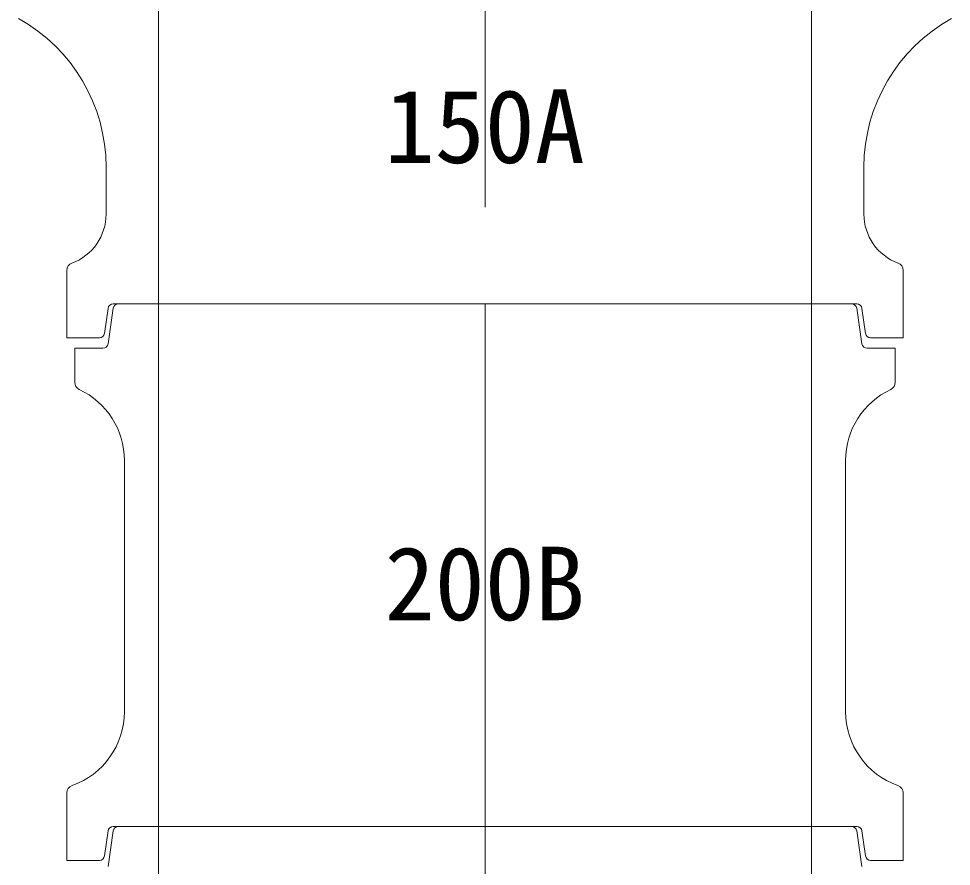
# Model space of a CAD drawing. Units: millimetres, scale not verified. Extents: x -6861 to 6881, y -3554 to 3095.
# Drawn here: x 5132.3 to 5489.3, y 2205.5 to 2529.9 of the extents above; entities that cross this region are included whole.
import ezdxf
from ezdxf.enums import TextEntityAlignment as Align

# ---------------------------------------------------------------- set-up
doc = ezdxf.new("R2010")
doc.units = ezdxf.units.MM
doc.header["$LTSCALE"] = 20
for name, color, linetype, lineweight in [('0-3_TEMP', 3, 'Continuous', 18), ('0-4_細線', 7, 'Continuous', 18), ('0-7_注釈', 1, 'Continuous', 18)]:
    doc.layers.add(name, color=color, linetype=linetype, lineweight=lineweight)
doc.styles.add('ＭＳ ゴシック', font='')
doc.styles.get('ＭＳ ゴシック').set_extended_font_data('MS Gothic')

msp = doc.modelspace()

# ---------------------------------------------------------------- linework, layer by layer
at = {"layer": '0-3_TEMP'}
for p, q in [((5310.8, 2620.78), (5310.8, 2457.78)), ((5310.8, 2420.78), (5310.8, 2207.78)), ((5310.8, 2220.78), (5310.8, 2007.78))]:
    msp.add_line(p, q, dxfattribs=at)
at = {"layer": '0-4_細線'}
for p, q in [((5185.8, 2570.78), (5185.8, 2420.78)), ((5435.8, 2570.78), (5435.8, 2420.78)), ((5165.8, 2473.11), (5165.8, 2455.14)), ((5455.8, 2473.11), (5455.8, 2455.14)), ((5150.8, 2433.58), (5150.8, 2420.78)), ((5470.8, 2433.58), (5470.8, 2420.78)), ((5150.8, 2420.78), (5150.8, 2407.78)), ((5168.54, 2420.78), (5310.8, 2420.78)), ((5185.8, 2420.78), (5185.8, 2220.78)), ((5453.06, 2420.78), (5310.8, 2420.78)), ((5435.8, 2420.78), (5435.8, 2220.78)), ((5470.8, 2420.78), (5470.8, 2407.78)), ((5166.55, 2419.05), (5165.21, 2409.5)), ((5166.55, 2405.49), (5168.55, 2419.07)), ((5453.05, 2419.07), (5455.05, 2405.49)), ((5455.04, 2419.05), (5456.38, 2409.5)), ((5150.8, 2407.78), (5163.23, 2407.78)), ((5458.36, 2407.78), (5470.8, 2407.78)), ((5153.8, 2390.75), (5153.8, 2403.78)), ((5164.57, 2403.78), (5153.8, 2403.78)), ((5467.8, 2403.78), (5457.02, 2403.78)), ((5467.8, 2403.78), (5467.8, 2390.75)), ((5172.8, 2264.69), (5172.8, 2360.87)), ((5448.8, 2360.87), (5448.8, 2264.69)), ((5150.8, 2207.78), (5150.8, 2233.58)), ((5470.8, 2233.58), (5470.8, 2207.78)), ((5168.54, 2220.78), (5310.8, 2220.78)), ((5185.8, 2220.78), (5185.8, 2020.78)), ((5453.06, 2220.78), (5310.8, 2220.78)), ((5435.8, 2220.78), (5435.8, 2020.78)), ((5166.55, 2219.05), (5165.21, 2209.5)), ((5166.55, 2205.49), (5168.55, 2219.07)), ((5453.05, 2219.07), (5455.05, 2205.49)), ((5455.04, 2219.05), (5456.38, 2209.5)), ((5150.8, 2207.78), (5163.23, 2207.78)), ((5458.36, 2207.78), (5470.8, 2207.78))]:
    msp.add_line(p, q, dxfattribs=at)
for centre, radius, start, end in [((5100.8, 2473.11), 65, 0, 60.968), ((5520.8, 2473.11), 65, 119.032, 180), ((5145.8, 2455.14), 20, 290.354, 0), ((5475.8, 2455.14), 20, 180, 249.646), ((5153.8, 2433.58), 3, 110.354, 180), ((5467.8, 2433.58), 3, 0, 69.646), ((5168.54, 2418.78), 2, 90, 172.001), ((5170.52, 2418.78), 2, 90, 171.634), ((5451.07, 2418.78), 2, 8.366, 90), ((5453.06, 2418.78), 2, 7.999, 90), ((5163.23, 2409.78), 2, 270, 352.001), ((5458.36, 2409.78), 2, 187.999, 270), ((5164.57, 2405.78), 2, 270, 351.633), ((5457.02, 2405.78), 2, 188.367, 270), ((5156.8, 2390.75), 3, 180, 244.897), ((5142.8, 2360.87), 30, 0, 64.897), ((5478.8, 2360.87), 30, 115.103, 180), ((5464.8, 2390.75), 3, 295.103, 0), ((5142.8, 2264.69), 30, 289.471, 0), ((5478.8, 2264.69), 30, 180, 250.529), ((5153.8, 2233.58), 3, 109.47, 179.998), ((5467.8, 2233.58), 3, 0.002, 70.53), ((5168.54, 2218.78), 2, 90, 172.001), ((5170.52, 2218.78), 2, 90, 171.634), ((5451.07, 2218.78), 2, 8.366, 90), ((5453.06, 2218.78), 2, 7.999, 90), ((5163.23, 2209.78), 2, 270, 352.001), ((5458.36, 2209.78), 2, 187.999, 270)]:
    msp.add_arc(centre, radius, start, end, dxfattribs=at)

# ---------------------------------------------------------------- texts
at = {"layer": '0-7_注釈', "style": 'ＭＳ ゴシック'}
for s, p in [('150A', (5272.4, 2466.24)), ('200B', (5272.4, 2291.24))]:
    msp.add_text(s, height=28.15, dxfattribs=at).set_placement(p, align=Align.BOTTOM_LEFT)

doc.saveas('drawing.dxf')
